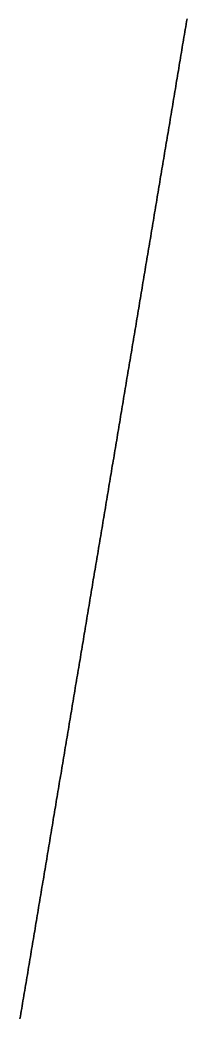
# Model space of a CAD drawing. Header units: millimetres. Extents: x -163 to 163, y 0 to 90.
# Drawn here: x -163.01 to -161.02, y 11.95 to 23.89 of the extents above; entities that cross this region are included whole.
import ezdxf

# ---------------------------------------------------------------- set-up
doc = ezdxf.new("R2010")
doc.units = ezdxf.units.MM

msp = doc.modelspace()

# ---------------------------------------------------------------- linework, layer by layer
for points in [[(-161.016, 23.903), (-161.021, 23.872), (-161.026, 23.841), (-161.032, 23.81), (-161.037, 23.779), (-161.042, 23.748), (-161.047, 23.717), (-161.052, 23.686), (-161.057, 23.655), (-161.063, 23.625), (-161.068, 23.594), (-161.073, 23.563), (-161.078, 23.532), (-161.083, 23.501), (-161.088, 23.47), (-161.093, 23.439), (-161.099, 23.408), (-161.104, 23.377), (-161.109, 23.346), (-161.114, 23.315), (-161.119, 23.284), (-161.124, 23.253), (-161.13, 23.223), (-161.135, 23.192), (-161.14, 23.161), (-161.145, 23.13), (-161.15, 23.099), (-161.155, 23.068), (-161.16, 23.037), (-161.166, 23.006), (-161.171, 22.975), (-161.176, 22.944), (-161.181, 22.913), (-161.186, 22.882), (-161.191, 22.851), (-161.197, 22.821), (-161.202, 22.79), (-161.207, 22.759), (-161.212, 22.728), (-161.217, 22.697), (-161.222, 22.666), (-161.227, 22.635), (-161.233, 22.604), (-161.238, 22.573), (-161.243, 22.542), (-161.248, 22.511), (-161.253, 22.48), (-161.258, 22.449), (-161.264, 22.419), (-161.269, 22.388), (-161.274, 22.357), (-161.279, 22.326), (-161.284, 22.295), (-161.289, 22.264), (-161.294, 22.233), (-161.3, 22.202), (-161.305, 22.171), (-161.31, 22.14), (-161.315, 22.109), (-161.32, 22.078), (-161.325, 22.047), (-161.331, 22.017), (-161.336, 21.986), (-161.341, 21.955), (-161.346, 21.924), (-161.351, 21.893), (-161.356, 21.862), (-161.361, 21.831), (-161.367, 21.8), (-161.372, 21.769), (-161.377, 21.738), (-161.382, 21.707), (-161.387, 21.676), (-161.392, 21.646), (-161.398, 21.615), (-161.403, 21.584), (-161.408, 21.553), (-161.413, 21.522), (-161.418, 21.491), (-161.423, 21.46), (-161.428, 21.429), (-161.434, 21.398), (-161.439, 21.367), (-161.444, 21.336), (-161.449, 21.305), (-161.454, 21.274), (-161.459, 21.244), (-161.465, 21.213), (-161.47, 21.182), (-161.475, 21.151), (-161.48, 21.12), (-161.485, 21.089), (-161.49, 21.058), (-161.495, 21.027), (-161.501, 20.996), (-161.506, 20.965), (-161.511, 20.934), (-161.516, 20.903), (-161.521, 20.872), (-161.526, 20.842), (-161.532, 20.811), (-161.537, 20.78), (-161.542, 20.749), (-161.547, 20.718), (-161.552, 20.687), (-161.557, 20.656), (-161.562, 20.625), (-161.568, 20.594), (-161.573, 20.563), (-161.578, 20.532), (-161.583, 20.501), (-161.588, 20.47), (-161.593, 20.44), (-161.599, 20.409), (-161.604, 20.378), (-161.609, 20.347), (-161.614, 20.316), (-161.619, 20.285), (-161.624, 20.254), (-161.629, 20.223), (-161.635, 20.192), (-161.64, 20.161), (-161.645, 20.13), (-161.65, 20.099), (-161.655, 20.068), (-161.66, 20.038), (-161.666, 20.007), (-161.671, 19.976), (-161.676, 19.945), (-161.681, 19.914), (-161.686, 19.883), (-161.691, 19.852), (-161.696, 19.821), (-161.702, 19.79), (-161.707, 19.759), (-161.712, 19.728), (-161.717, 19.697), (-161.722, 19.666), (-161.727, 19.636), (-161.733, 19.605), (-161.738, 19.574), (-161.743, 19.543), (-161.748, 19.512), (-161.753, 19.481), (-161.758, 19.45), (-161.763, 19.419), (-161.769, 19.388), (-161.774, 19.357), (-161.779, 19.326), (-161.784, 19.295), (-161.789, 19.264), (-161.794, 19.234), (-161.8, 19.203), (-161.805, 19.172), (-161.81, 19.141), (-161.815, 19.11), (-161.82, 19.079), (-161.825, 19.048), (-161.83, 19.017), (-161.836, 18.986), (-161.841, 18.955), (-161.846, 18.924), (-161.851, 18.893), (-161.856, 18.862), (-161.861, 18.832), (-161.867, 18.801), (-161.872, 18.77), (-161.877, 18.739), (-161.882, 18.708), (-161.887, 18.677), (-161.892, 18.646), (-161.897, 18.615), (-161.903, 18.584), (-161.908, 18.553), (-161.913, 18.522), (-161.918, 18.491), (-161.923, 18.46), (-161.928, 18.43), (-161.934, 18.399), (-161.939, 18.368), (-161.944, 18.337), (-161.949, 18.306), (-161.954, 18.275), (-161.959, 18.244), (-161.964, 18.213), (-161.97, 18.182), (-161.975, 18.151), (-161.98, 18.12), (-161.985, 18.089), (-161.99, 18.058), (-161.995, 18.028), (-162.001, 17.997), (-162.006, 17.966), (-162.011, 17.935), (-162.016, 17.904), (-162.021, 17.873), (-162.026, 17.842), (-162.031, 17.811), (-162.037, 17.78), (-162.042, 17.749), (-162.047, 17.718), (-162.052, 17.687), (-162.057, 17.656), (-162.062, 17.626), (-162.068, 17.595), (-162.073, 17.564), (-162.078, 17.533), (-162.083, 17.502), (-162.088, 17.471), (-162.093, 17.44), (-162.098, 17.409), (-162.104, 17.378), (-162.109, 17.347), (-162.114, 17.316), (-162.119, 17.285), (-162.124, 17.254), (-162.129, 17.224), (-162.135, 17.193), (-162.14, 17.162), (-162.145, 17.131), (-162.15, 17.1), (-162.155, 17.069), (-162.16, 17.038), (-162.165, 17.007), (-162.171, 16.976), (-162.176, 16.945), (-162.181, 16.914), (-162.186, 16.883), (-162.191, 16.852), (-162.196, 16.822), (-162.202, 16.791), (-162.207, 16.76), (-162.212, 16.729), (-162.217, 16.698), (-162.222, 16.667), (-162.227, 16.636), (-162.232, 16.605), (-162.238, 16.574), (-162.243, 16.543), (-162.248, 16.512), (-162.253, 16.481), (-162.258, 16.45), (-162.263, 16.42), (-162.269, 16.389), (-162.274, 16.358), (-162.279, 16.327), (-162.284, 16.296), (-162.289, 16.265), (-162.294, 16.234), (-162.299, 16.203), (-162.305, 16.172), (-162.31, 16.141), (-162.315, 16.11), (-162.32, 16.079), (-162.325, 16.048), (-162.33, 16.018), (-162.336, 15.987), (-162.341, 15.956), (-162.346, 15.925), (-162.351, 15.894), (-162.356, 15.863), (-162.361, 15.832), (-162.366, 15.801), (-162.372, 15.77), (-162.377, 15.739), (-162.382, 15.708), (-162.387, 15.677), (-162.392, 15.646), (-162.397, 15.616), (-162.403, 15.585), (-162.408, 15.554), (-162.413, 15.523), (-162.418, 15.492), (-162.423, 15.461), (-162.428, 15.43), (-162.433, 15.399), (-162.439, 15.368), (-162.444, 15.337), (-162.449, 15.306), (-162.454, 15.275), (-162.459, 15.244), (-162.464, 15.214), (-162.47, 15.183), (-162.475, 15.152), (-162.48, 15.121), (-162.485, 15.09), (-162.49, 15.059), (-162.495, 15.028), (-162.5, 14.997), (-162.506, 14.966), (-162.511, 14.935), (-162.516, 14.904), (-162.521, 14.873), (-162.526, 14.842), (-162.531, 14.812), (-162.537, 14.781), (-162.542, 14.75), (-162.547, 14.719), (-162.552, 14.688), (-162.557, 14.657), (-162.562, 14.626), (-162.567, 14.595), (-162.573, 14.564), (-162.578, 14.533), (-162.583, 14.502), (-162.588, 14.471), (-162.593, 14.441), (-162.598, 14.41), (-162.604, 14.379), (-162.609, 14.348), (-162.614, 14.317), (-162.619, 14.286), (-162.624, 14.255), (-162.629, 14.224), (-162.634, 14.193), (-162.64, 14.162), (-162.645, 14.131), (-162.65, 14.1), (-162.655, 14.069), (-162.66, 14.039), (-162.665, 14.008), (-162.671, 13.977), (-162.676, 13.946), (-162.681, 13.915), (-162.686, 13.884), (-162.691, 13.853), (-162.696, 13.822), (-162.701, 13.791), (-162.707, 13.76), (-162.712, 13.729), (-162.717, 13.698), (-162.722, 13.667), (-162.727, 13.637), (-162.732, 13.606), (-162.738, 13.575), (-162.743, 13.544), (-162.748, 13.513), (-162.753, 13.482), (-162.758, 13.451), (-162.763, 13.42), (-162.768, 13.389), (-162.774, 13.358), (-162.779, 13.327), (-162.784, 13.296), (-162.789, 13.265), (-162.794, 13.235), (-162.799, 13.204), (-162.805, 13.173), (-162.81, 13.142), (-162.815, 13.111), (-162.82, 13.08), (-162.825, 13.049), (-162.83, 13.018), (-162.835, 12.987), (-162.841, 12.956), (-162.846, 12.925), (-162.851, 12.894), (-162.856, 12.863), (-162.861, 12.833), (-162.866, 12.802), (-162.872, 12.771), (-162.877, 12.74), (-162.882, 12.709), (-162.887, 12.678), (-162.892, 12.647), (-162.897, 12.616), (-162.902, 12.585), (-162.908, 12.554), (-162.913, 12.523), (-162.918, 12.492), (-162.923, 12.461), (-162.928, 12.431), (-162.933, 12.4), (-162.939, 12.369), (-162.944, 12.338), (-162.949, 12.307), (-162.954, 12.276), (-162.959, 12.245), (-162.964, 12.214), (-162.969, 12.183), (-162.975, 12.152), (-162.98, 12.121), (-162.985, 12.09), (-162.99, 12.059), (-162.995, 12.029), (-163, 11.998), (-163.006, 11.967), (-163.011, 11.936)], [(-163.011, 11.936), (-163.006, 11.967), (-163, 11.998), (-162.995, 12.029), (-162.99, 12.059), (-162.985, 12.09), (-162.98, 12.121), (-162.975, 12.152), (-162.969, 12.183), (-162.964, 12.214), (-162.959, 12.245), (-162.954, 12.276), (-162.949, 12.307), (-162.944, 12.338), (-162.939, 12.369), (-162.933, 12.4), (-162.928, 12.431), (-162.923, 12.461), (-162.918, 12.492), (-162.913, 12.523), (-162.908, 12.554), (-162.902, 12.585), (-162.897, 12.616), (-162.892, 12.647), (-162.887, 12.678), (-162.882, 12.709), (-162.877, 12.74), (-162.872, 12.771), (-162.866, 12.802), (-162.861, 12.833), (-162.856, 12.863), (-162.851, 12.894), (-162.846, 12.925), (-162.841, 12.956), (-162.835, 12.987), (-162.83, 13.018), (-162.825, 13.049), (-162.82, 13.08), (-162.815, 13.111), (-162.81, 13.142), (-162.805, 13.173), (-162.799, 13.204), (-162.794, 13.235), (-162.789, 13.265), (-162.784, 13.296), (-162.779, 13.327), (-162.774, 13.358), (-162.768, 13.389), (-162.763, 13.42), (-162.758, 13.451), (-162.753, 13.482), (-162.748, 13.513), (-162.743, 13.544), (-162.738, 13.575), (-162.732, 13.606), (-162.727, 13.637), (-162.722, 13.667), (-162.717, 13.698), (-162.712, 13.729), (-162.707, 13.76), (-162.701, 13.791), (-162.696, 13.822), (-162.691, 13.853), (-162.686, 13.884), (-162.681, 13.915), (-162.676, 13.946), (-162.671, 13.977), (-162.665, 14.008), (-162.66, 14.039), (-162.655, 14.069), (-162.65, 14.1), (-162.645, 14.131), (-162.64, 14.162), (-162.634, 14.193), (-162.629, 14.224), (-162.624, 14.255), (-162.619, 14.286), (-162.614, 14.317), (-162.609, 14.348), (-162.604, 14.379), (-162.598, 14.41), (-162.593, 14.441), (-162.588, 14.471), (-162.583, 14.502), (-162.578, 14.533), (-162.573, 14.564), (-162.567, 14.595), (-162.562, 14.626), (-162.557, 14.657), (-162.552, 14.688), (-162.547, 14.719), (-162.542, 14.75), (-162.537, 14.781), (-162.531, 14.812), (-162.526, 14.842), (-162.521, 14.873), (-162.516, 14.904), (-162.511, 14.935), (-162.506, 14.966), (-162.5, 14.997), (-162.495, 15.028), (-162.49, 15.059), (-162.485, 15.09), (-162.48, 15.121), (-162.475, 15.152), (-162.47, 15.183), (-162.464, 15.214), (-162.459, 15.244), (-162.454, 15.275), (-162.449, 15.306), (-162.444, 15.337), (-162.439, 15.368), (-162.433, 15.399), (-162.428, 15.43), (-162.423, 15.461), (-162.418, 15.492), (-162.413, 15.523), (-162.408, 15.554), (-162.403, 15.585), (-162.397, 15.616), (-162.392, 15.646), (-162.387, 15.677), (-162.382, 15.708), (-162.377, 15.739), (-162.372, 15.77), (-162.366, 15.801), (-162.361, 15.832), (-162.356, 15.863), (-162.351, 15.894), (-162.346, 15.925), (-162.341, 15.956), (-162.336, 15.987), (-162.33, 16.018), (-162.325, 16.048), (-162.32, 16.079), (-162.315, 16.11), (-162.31, 16.141), (-162.305, 16.172), (-162.299, 16.203), (-162.294, 16.234), (-162.289, 16.265), (-162.284, 16.296), (-162.279, 16.327), (-162.274, 16.358), (-162.269, 16.389), (-162.263, 16.42), (-162.258, 16.45), (-162.253, 16.481), (-162.248, 16.512), (-162.243, 16.543), (-162.238, 16.574), (-162.232, 16.605), (-162.227, 16.636), (-162.222, 16.667), (-162.217, 16.698), (-162.212, 16.729), (-162.207, 16.76), (-162.202, 16.791), (-162.196, 16.822), (-162.191, 16.852), (-162.186, 16.883), (-162.181, 16.914), (-162.176, 16.945), (-162.171, 16.976), (-162.165, 17.007), (-162.16, 17.038), (-162.155, 17.069), (-162.15, 17.1), (-162.145, 17.131), (-162.14, 17.162), (-162.135, 17.193), (-162.129, 17.224), (-162.124, 17.254), (-162.119, 17.285), (-162.114, 17.316), (-162.109, 17.347), (-162.104, 17.378), (-162.098, 17.409), (-162.093, 17.44), (-162.088, 17.471), (-162.083, 17.502), (-162.078, 17.533), (-162.073, 17.564), (-162.068, 17.595), (-162.062, 17.626), (-162.057, 17.656), (-162.052, 17.687), (-162.047, 17.718), (-162.042, 17.749), (-162.037, 17.78), (-162.031, 17.811), (-162.026, 17.842), (-162.021, 17.873), (-162.016, 17.904), (-162.011, 17.935), (-162.006, 17.966), (-162.001, 17.997), (-161.995, 18.028), (-161.99, 18.058), (-161.985, 18.089), (-161.98, 18.12), (-161.975, 18.151), (-161.97, 18.182), (-161.964, 18.213), (-161.959, 18.244), (-161.954, 18.275), (-161.949, 18.306), (-161.944, 18.337), (-161.939, 18.368), (-161.934, 18.399), (-161.928, 18.43), (-161.923, 18.46), (-161.918, 18.491), (-161.913, 18.522), (-161.908, 18.553), (-161.903, 18.584), (-161.897, 18.615), (-161.892, 18.646), (-161.887, 18.677), (-161.882, 18.708), (-161.877, 18.739), (-161.872, 18.77), (-161.867, 18.801), (-161.861, 18.832), (-161.856, 18.862), (-161.851, 18.893), (-161.846, 18.924), (-161.841, 18.955), (-161.836, 18.986), (-161.83, 19.017), (-161.825, 19.048), (-161.82, 19.079), (-161.815, 19.11), (-161.81, 19.141), (-161.805, 19.172), (-161.8, 19.203), (-161.794, 19.234), (-161.789, 19.264), (-161.784, 19.295), (-161.779, 19.326), (-161.774, 19.357), (-161.769, 19.388), (-161.763, 19.419), (-161.758, 19.45), (-161.753, 19.481), (-161.748, 19.512), (-161.743, 19.543), (-161.738, 19.574), (-161.733, 19.605), (-161.727, 19.636), (-161.722, 19.666), (-161.717, 19.697), (-161.712, 19.728), (-161.707, 19.759), (-161.702, 19.79), (-161.696, 19.821), (-161.691, 19.852), (-161.686, 19.883), (-161.681, 19.914), (-161.676, 19.945), (-161.671, 19.976), (-161.666, 20.007), (-161.66, 20.038), (-161.655, 20.068), (-161.65, 20.099), (-161.645, 20.13), (-161.64, 20.161), (-161.635, 20.192), (-161.629, 20.223), (-161.624, 20.254), (-161.619, 20.285), (-161.614, 20.316), (-161.609, 20.347), (-161.604, 20.378), (-161.599, 20.409), (-161.593, 20.44), (-161.588, 20.47), (-161.583, 20.501), (-161.578, 20.532), (-161.573, 20.563), (-161.568, 20.594), (-161.562, 20.625), (-161.557, 20.656), (-161.552, 20.687), (-161.547, 20.718), (-161.542, 20.749), (-161.537, 20.78), (-161.532, 20.811), (-161.526, 20.842), (-161.521, 20.872), (-161.516, 20.903), (-161.511, 20.934), (-161.506, 20.965), (-161.501, 20.996), (-161.495, 21.027), (-161.49, 21.058), (-161.485, 21.089), (-161.48, 21.12), (-161.475, 21.151), (-161.47, 21.182), (-161.465, 21.213), (-161.459, 21.244), (-161.454, 21.274), (-161.449, 21.305), (-161.444, 21.336), (-161.439, 21.367), (-161.434, 21.398), (-161.428, 21.429), (-161.423, 21.46), (-161.418, 21.491), (-161.413, 21.522), (-161.408, 21.553), (-161.403, 21.584), (-161.398, 21.615), (-161.392, 21.646), (-161.387, 21.676), (-161.382, 21.707), (-161.377, 21.738), (-161.372, 21.769), (-161.367, 21.8), (-161.361, 21.831), (-161.356, 21.862), (-161.351, 21.893), (-161.346, 21.924), (-161.341, 21.955), (-161.336, 21.986), (-161.331, 22.017), (-161.325, 22.047), (-161.32, 22.078), (-161.315, 22.109), (-161.31, 22.14), (-161.305, 22.171), (-161.3, 22.202), (-161.294, 22.233), (-161.289, 22.264), (-161.284, 22.295), (-161.279, 22.326), (-161.274, 22.357), (-161.269, 22.388), (-161.264, 22.419), (-161.258, 22.449), (-161.253, 22.48), (-161.248, 22.511), (-161.243, 22.542), (-161.238, 22.573), (-161.233, 22.604), (-161.227, 22.635), (-161.222, 22.666), (-161.217, 22.697), (-161.212, 22.728), (-161.207, 22.759), (-161.202, 22.79), (-161.197, 22.821), (-161.191, 22.851), (-161.186, 22.882), (-161.181, 22.913), (-161.176, 22.944), (-161.171, 22.975), (-161.166, 23.006), (-161.16, 23.037), (-161.155, 23.068), (-161.15, 23.099), (-161.145, 23.13), (-161.14, 23.161), (-161.135, 23.192), (-161.13, 23.223), (-161.124, 23.253), (-161.119, 23.284), (-161.114, 23.315), (-161.109, 23.346), (-161.104, 23.377), (-161.099, 23.408), (-161.093, 23.439), (-161.088, 23.47), (-161.083, 23.501), (-161.078, 23.532), (-161.073, 23.563), (-161.068, 23.594), (-161.063, 23.625), (-161.057, 23.655), (-161.052, 23.686), (-161.047, 23.717), (-161.042, 23.748), (-161.037, 23.779), (-161.032, 23.81), (-161.026, 23.841), (-161.021, 23.872), (-161.016, 23.903)]]:
    msp.add_lwpolyline(points)

doc.saveas('drawing.dxf')
